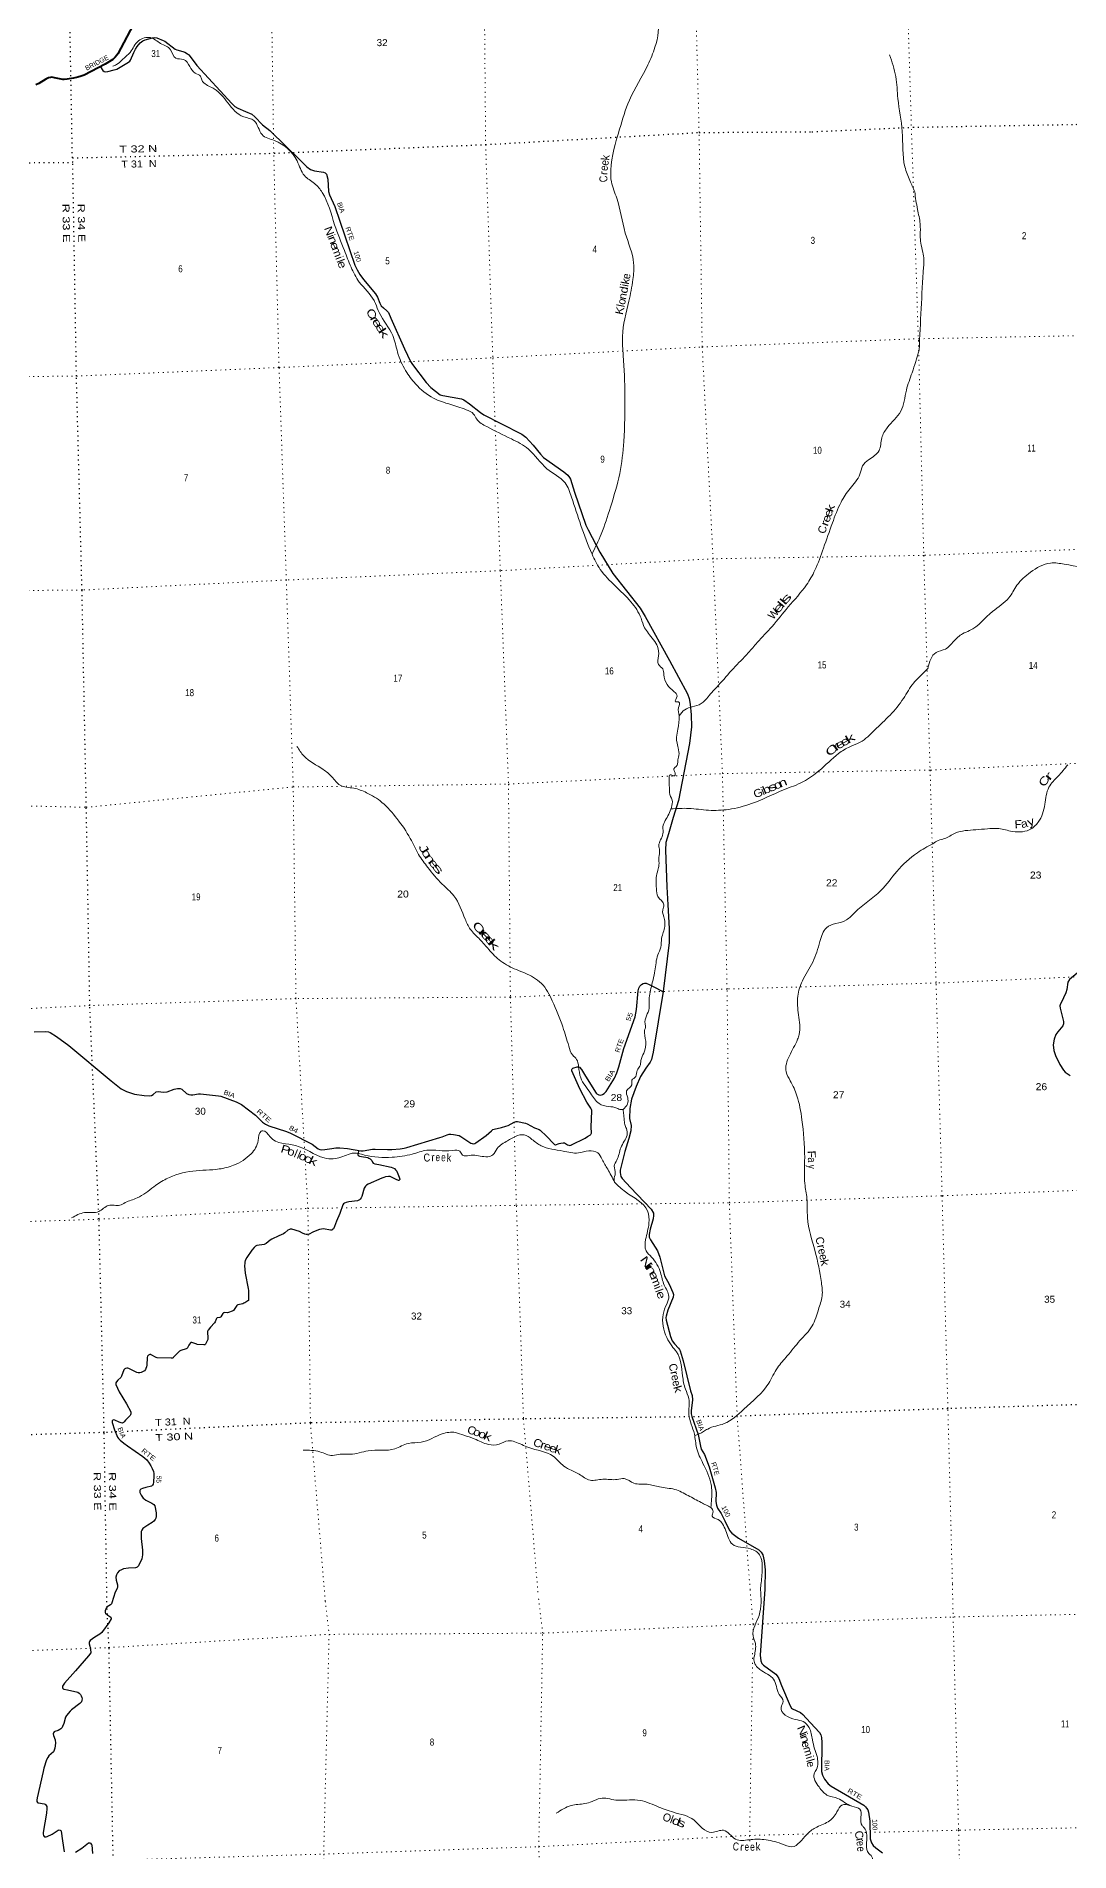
# Model space of a CAD drawing. Header units: feet. Extents: x 489137 to 739700, y 189004 to 379547.
# Drawn here: x 592272 to 618100, y 231291 to 276660 of the extents above; entities that cross this region are included whole.
import ezdxf
from ezdxf.enums import TextEntityAlignment as Align

# ---------------------------------------------------------------- set-up
doc = ezdxf.new("R2010")
doc.units = ezdxf.units.FT
doc.header["$LTSCALE"] = 80
doc.linetypes.add('DOTTED', pattern=[1.5, 0.3, -1.2])
for name, color, linetype, lineweight in [('26', 7, 'Continuous', 40), ('29', 7, 'Continuous', 25), ('39', 7, 'Continuous', 13), ('6', 7, 'DOTTED', 25), ('7', 7, 'DOTTED', 13)]:
    doc.layers.add(name, color=color, linetype=linetype, lineweight=lineweight)
for name, color, linetype in [('27', 7, 'Continuous'), ('30', 7, 'Continuous'), ('41', 7, 'Continuous')]:
    doc.layers.add(name, color=color, linetype=linetype)

msp = doc.modelspace()

# ---------------------------------------------------------------- linework, layer by layer
at = {"layer": '26'}
msp.add_lwpolyline([(594764.54, 277086.18), (594310.86, 276224.6), (594287.68, 276186.93), (594244.97, 276135.12), (594183.78, 276083.14), (593989.74, 275960.69), (593471.39, 275691.99), (593390.71, 275661.81), (593310.7, 275638.26), (593201.55, 275615.88), (593045.94, 275588.82), (592969.47, 275581.75), (592932.56, 275582.17), (592730.6, 275626.5), (592662.36, 275635.91), (592624.71, 275633.56), (592579.99, 275621.79), (592513.46, 275586.67), (592333.01, 275482.76), (592262.3, 275449.89)], dxfattribs=at)
at = {"layer": '29'}
for points in [[(593874.81, 275901.11), (593937.37, 275806.69), (593966.9, 275781.35), (594008.05, 275773.96), (594059.73, 275781.35), (594215.85, 275819.35), (594280.82, 275843.19), (594578.73, 276013.58), (594608.26, 276038.91), (594629.06, 276065.8), (594705.61, 276253), (594747.51, 276342.91), (594790.76, 276409.41), (594868.82, 276495.97), (594898.36, 276523.42), (594934.2, 276544.03), (594991.19, 276569.86), (595174.74, 276624.75), (595233.56, 276628.42), (595282.33, 276618.42), (595440.56, 276559.3), (595480.42, 276538.17), (595741.21, 276342.91), (595787.11, 276319.83), (595932.62, 276282.19), (595981.72, 276264.8), (596053.45, 276224.69), (596074.55, 276207.8), (596084.73, 276194.19), (596193.02, 276058.93), (596285.14, 275927.4), (597158.96, 274981.23), (597237.42, 274907.51), (597310.87, 274863.01), (597504.77, 274785.34), (597656.86, 274715.23), (597733.97, 274650.34), (597923.61, 274447.96), (598108.5, 274310.1), (598510.15, 273913.92)], [(598510.15, 273913.92), (598823.57, 273604.76), (599029.39, 273396.63), (599121.02, 273330.33), (599223.96, 273295.3), (599452, 273267.29), (599488.12, 273250.11), (599521.88, 273212.11), (599558.69, 273093.64), (599576.73, 272785.66), (599601.33, 272694.65), (599735.45, 272408.44), (600237.08, 270942.64), (600288.78, 270825.76), (600359.44, 270710.42), (600446.57, 270586.43), (600747.63, 270224.86), (600798.04, 270142.79), (600857.34, 269992.63), (600895.1, 269928.57), (600950.17, 269874.41), (601036.67, 269800.52), (601076.75, 269756.19), (601132.29, 269616.03), (601471.14, 268851.1), (601625.29, 268531.73), (601670.92, 268457.1), (602013.48, 268008.17), (602132.65, 267882.26), (602249.77, 267788.61), (602367.92, 267704.17), (602429.07, 267681.9), (602895.49, 267601.84), (602960.76, 267575.39), (603102.44, 267474.5), (603376.87, 267257.56), (603454.44, 267203.83), (603885.13, 266982.62)], [(603885.13, 266982.62), (604408.04, 266714.05), (604508.16, 266638.81), (604689.65, 266444.36), (604871.53, 266213.56), (604952.36, 266135.6), (605456.69, 265778.36), (605559.96, 265692.26), (605602.16, 265637.37), (605621.94, 265593.69), (605726.25, 265268.56), (606009.34, 264440.36), (606061.02, 264323.85), (606353.26, 263768.03), (606685.53, 263237.2), (607363.8, 262371.46), (607487.28, 262159.95), (608095.8, 261060.89), (608548.28, 260225.41), (608591.67, 260112.54), (608611.5, 259972.19), (608638.63, 259702.14), (608650.74, 259403.2), (608596.05, 258986.55), (608321.38, 257561.92), (608191, 257135.44), (608070.5, 256727.32), (608005.17, 256510.95), (607996.3, 256324.11), (608028.51, 255403.99), (608057.62, 254952.25), (608090.26, 254361.25), (608086.01, 254011.86), (607938.09, 252791.52), (607688.71, 251271.12), (607663.39, 251161.34), (607650.73, 251089.57), (607616.97, 251022.01), (607503.57, 250871.2), (607372.24, 250667.34), (607266.71, 250414.45), (607144.39, 250101.56), (607105.44, 249864.22), (607100.07, 249617.78), (607135.95, 249442.88), (607129.7, 249303.35), (607081.39, 249112.64), (606982.18, 248785.69), (606868.32, 248323.18), (606863.8, 248262.76), (606870.13, 248214.21), (606884.9, 248165.65), (606910.9, 248113.99), (607120.93, 247889.79), (607638.74, 247346.3), (607695.04, 247245.2), (607699.26, 247186.09), (607691.74, 247107.02), (607613.98, 246845.08), (607589.55, 246713.19), (607591.66, 246647.75), (607618.86, 246582.69), (607794.2, 246305.75), (607855.33, 246151.01), (607973.29, 245682.77), (608086.42, 245472.89), (608184.5, 245264.96), (608197.16, 245218.52), (608188.67, 245151.75), (608060.03, 244823.73), (608011.51, 244678.07), (608009.4, 244642.17), (608011.59, 244572.96), (608118.78, 244169.13), (608165.52, 244059.5), (608219.55, 243983.25), (608325.52, 243876.21), (608349.06, 243842.06), (608368.06, 243806.17), (608435.81, 243557.24), (608619.31, 242807.56), (608661.31, 242689.38), (608674.12, 242586.49), (608638.1, 242307.27), (608638.1, 242235.49), (608652.49, 242168.12), (608816.66, 241712.86), (608870.16, 241427.15), (608891.27, 241353.03), (608975.28, 241213.08), (609089.46, 240906.31), (609241.49, 240381.91), (609263.75, 240263.46), (609254.15, 240039.91), (609271.14, 239954.67), (609300.56, 239875.24), (609386.33, 239740.8), (609479.25, 239556.11)], [(618282.44, 253243.38), (618095.5, 253087.39), (618056.95, 253025.01), (618028.87, 252840.82), (618006.65, 252756.01), (617946.61, 252629.33), (617865.29, 252456.95), (617855.2, 252430.68), (617864.9, 252371.43), (617911.68, 252172.59), (617944.05, 252038.67), (617948.09, 251982.09), (617930.69, 251932.83), (617799.25, 251782.92), (617754.23, 251715.36), (617708.66, 251593.45), (617689.61, 251456.72), (617701.91, 251312.83), (617744.14, 251187.97), (617855.44, 250964.76), (617946.07, 250824.25), (617988.95, 250771.68), (618107.62, 250686.85)], [(603128.55, 249001.81), (603163.96, 248987.43), (603193.5, 248985.32), (603231.47, 248991.65), (603259.52, 249004.27), (603517.5, 249186.82), (603646.04, 249309.38), (603685.17, 249335.36), (603717.77, 249347.38), (603902.23, 249389.93), (604011.03, 249419.16), (604068.94, 249441.53), (604211.45, 249522.6), (604263.35, 249540.09), (604302.17, 249539.49), (604497.32, 249500.44), (604540.05, 249484.73), (604720.96, 249382.21), (604748.88, 249369.54), (604836.99, 249339.99), (604868.29, 249323.33), (605021.08, 249172.75), (605205.14, 248977.93), (605224.13, 248963.15), (605238.37, 248958.4), (605249.13, 248958.98), (605337.5, 248986.9), (605377.62, 248995.34), (605438.8, 249006.96), (605463.06, 249009.07), (605476.35, 249005.67), (605551.45, 248956.61), (605579.1, 248944.68), (605605.47, 248943.62), (605627.62, 248946.79), (605640.28, 248952.07), (605652.2, 248958.5), (605988.98, 249122.34), (606048, 249161.6), (606119.73, 249209.1), (606133.44, 249220.71), (606140.82, 249230.21), (606146.82, 249248.49), (606139.01, 249409.87), (606160.35, 249796.53), (606156.13, 249815.53), (606150.46, 249838.15), (606132.92, 249876.75), (606027.5, 250025.63), (605852.62, 250353.47), (605656.25, 250804.08), (605652.95, 250838.37), (605665.61, 250855.26), (605683.76, 250869.21), (605786.17, 250903.45), (605821.73, 250908.04), (605849.16, 250895.37), (605895.7, 250838.88), (605996.23, 250675.21), (606262.67, 250247.25), (606283.25, 250228.33), (606334.4, 250202.92), (606380.81, 250198.7), (606427.23, 250211.36), (606465.2, 250238.81), (606514.3, 250293.25), (606720.33, 250620.2), (606783.77, 250756.04), (606832.06, 250909.03), (606956.03, 251367.69), (607235.62, 252156.39), (607275.35, 252337.29), (607315.18, 252808.05), (607331.26, 252868.25), (607359.74, 252924.19), (607394.55, 252961.14), (607442.15, 252992.17), (607476.83, 252999.14), (607515.86, 252995.97), (607589.55, 252966.68), (607775.95, 252875.29), (607936.3, 252776.77)], [(592222.78, 251782.69), (592512.9, 251789.99), (592576.26, 251781.19), (592618.38, 251764.66), (592773.07, 251659.71), (593081.81, 251439.38), (594141.43, 250554.77), (594391.49, 250355.55), (594524.53, 250292.14), (594727.07, 250224.58), (594969.71, 250186.74), (595102.61, 250182.36), (595139.52, 250185.52), (595153.24, 250190.8), (595191.06, 250217.16), (595271.39, 250283.69), (595315.22, 250290.17), (595452.41, 250276.61), (595541.43, 250283.69), (595713.64, 250346.14), (595798.82, 250363.92), (595866.34, 250363.92), (595911.1, 250349.86), (596026.68, 250241.47), (596087.92, 250213.87), (596135.33, 250204.52), (596182.8, 250203.47), (596325.52, 250232.49), (596375.84, 250231.97), (596825.21, 250181.3), (596880.41, 250170.25), (597267.2, 250030.35), (597333.71, 249999.09), (597400.12, 249960.68), (597750.18, 249693.97), (597926.5, 249524.73), (598002.51, 249470.56), (598080.52, 249431.84), (598527.78, 249286.17), (598625.68, 249246.07), (599162.75, 248969.47), (599318.94, 248853.38), (599357.97, 248837.54), (599391.98, 248832.45), (599483.5, 248836.49), (599655.6, 248867.71), (599757.77, 248878.72), (599855.88, 248883.99), (600052.63, 248867.11), (600381.76, 248808.7), (600412.85, 248805.88), (600440.28, 248807.99), (600673.59, 248844.49), (600737.75, 248848.1), (601048.47, 248841.46), (601156.53, 248842.82), (601363.29, 248857.6), (601467.31, 248873.58), (601536.29, 248893.49), (602360.15, 249137.32), (602415.41, 249159.99), (602541.58, 249209.1), (602590.11, 249219.66), (602632.3, 249221.77), (602696.99, 249211.74), (602839.06, 249185.88), (602884.93, 249164.8), (603128.55, 249001.81)], [(600336.83, 248816.67), (600312.06, 248735.09), (600309.95, 248713.98), (600318.54, 248692.42), (600345.81, 248673.87), (600401.5, 248661.68), (600554.68, 248637.98), (600585.27, 248626.77), (600613.76, 248608.42), (600627.47, 248598.92), (600658.54, 248561.52), (600676, 248520.8), (600695.51, 248497.61), (600730.85, 248480.69), (600830.86, 248467.85), (601140.16, 248398.35), (601182.42, 248385.63), (601223.5, 248362.47), (601253.03, 248333.97), (601281.52, 248297.02), (601294.48, 248274.67), (601342.23, 248146.35), (601353.25, 248119.68), (601355.89, 248102.27), (601354.3, 248085.9), (601341.05, 248069.6), (601332.15, 248066.9), (601322.13, 248066.38), (601305.78, 248070.07), (601282.51, 248078.59), (601112.29, 248164.23), (601094.8, 248168.24), (601075.28, 248167.71), (600999.33, 248152.93), (600960.83, 248143.96), (600907.14, 248126.03), (600564.15, 247976.21), (600528.84, 247948.15), (600503.53, 247922.81), (600484.54, 247901.7), (600468.58, 247869.41), (600410.32, 247668.42), (600390.65, 247628.31), (600369.55, 247600.86), (600346.35, 247577.64), (600334.74, 247570.24), (600302.7, 247557.36), (600079.29, 247530.94), (600013, 247516.41), (599975.02, 247499.52), (599949.7, 247478.41), (599933.01, 247453.47), (599858.74, 247242.08), (599774.14, 247052.71), (599727.31, 246912.5), (599697.58, 246860.89), (599674.37, 246839.77), (599659.72, 246826.42), (599625.84, 246822.88), (599447.81, 246854.74), (599402.2, 246852.44), (599349.46, 246837.66), (599241.86, 246797.55), (599184.89, 246772.22), (599092.06, 246725.77), (599042.25, 246713.83), (599018.22, 246713.1), (598986.57, 246723.66), (598927.5, 246751.1)], [(598927.5, 246751.1), (598851.97, 246791.01), (598662.72, 246845.05), (598620.52, 246847.17), (598599.49, 246842.79), (598561.45, 246823.94), (598485.56, 246755.84), (598451.74, 246733.16), (598335.22, 246682.33), (598160.58, 246600.16), (598118.75, 246573.26), (598019.23, 246488.26), (597970.84, 246461.44), (597783.65, 246439.74), (597749.17, 246420.7), (597719.64, 246393.26), (597660, 246320.3), (597535.02, 246138.24), (597492.83, 246062.86), (597482.28, 246026.97), (597480.12, 245997.88), (597475.95, 245931.96), (597494.96, 245745.77), (597565.64, 245363.46), (597574.06, 245312.33), (597578.82, 245079.01), (597575.11, 245068.49), (597562.45, 245055.82), (597485.44, 245007.27), (597462.83, 244996.06), (597432.7, 244982.99), (597312.44, 244956.6), (597292.07, 244946.4), (597282.9, 244937.6), (597196.77, 244815.38), (597187.44, 244808.29), (597169.51, 244798.78), (597072.37, 244764.57), (597054.52, 244761.84), (596966.96, 244762.89), (596956.42, 244760.78), (596947.51, 244756.16), (596941.65, 244751.28), (596932.15, 244740.73), (596885.74, 244660.5), (596874.11, 244649.78), (596855.14, 244640.45), (596796.07, 244628.83), (596783.41, 244623.56), (596771.7, 244615.55), (596763.37, 244602.44), (596742.27, 244535.94), (596724.55, 244503.61), (596626.97, 244396.77), (596564.52, 244323.24), (596558.19, 244311.63), (596553.47, 244298.47), (596559.55, 244110.8), (596555.55, 244087.32), (596501.75, 243977.54), (596495.43, 243969.09), (596486.6, 243962.03), (596476.44, 243958.53), (596459.56, 243957.48), (596291.05, 243968.44), (596280.22, 243970.67), (596157.06, 244013.16), (596149.48, 244014.23), (596137.02, 244013.16), (596131.48, 244009.73), (596125.41, 244004.71), (596096.93, 243973.04), (596081.63, 243952.38), (596039.44, 243870.12), (596032.23, 243862.6), (596020.45, 243855.34), (595881.59, 243815.34), (595869.6, 243809.95), (595853.78, 243799.39), (595780.26, 243727.42)], [(595780.26, 243727.42), (595769.79, 243718.34), (595702.93, 243646.33), (595692.38, 243636.83), (595676.06, 243627.73), (595661.78, 243624.17), (595639.09, 243621.53), (595291.06, 243634.61), (595265.66, 243640.53), (595146.46, 243709.14), (595130.64, 243713.36), (595110.83, 243714), (595091.61, 243709.14), (595074.73, 243701.75), (595065.23, 243692.25), (595052.57, 243675.36), (595041.12, 243637.97), (595035.11, 243450.08), (595025.66, 243405.65), (595013, 243368.71), (594997.71, 243340.72), (594978.18, 243311.7), (594962.37, 243299.04), (594944.97, 243287.94), (594889.58, 243266.31), (594855.82, 243259.98), (594817.51, 243260.22), (594780.93, 243269.48), (594687.92, 243316.33), (594586.3, 243363.95), (594558.33, 243372.44), (594533.56, 243374.5), (594501.91, 243370.28), (594480.82, 243359.72), (594459.97, 243336.26), (594405.27, 243177.74), (594381.65, 243140.16), (594313.71, 243073.04), (594274.05, 243032.49), (594262.05, 243005.43), (594257.17, 242988.16), (594261.39, 242967.04), (594345.04, 242786.91), (594529.69, 242487.52), (594631.65, 242286.2), (594635.87, 242256.64), (594633.18, 242237.07), (594627.43, 242210.2), (594615.82, 242190.14), (594503.98, 242073.11), (594470.25, 242031.8), (594454.43, 242013.86), (594438.19, 242007.25), (594427.01, 242003.31), (594395.36, 242005.42), (594342.62, 242022.31), (594235.02, 242075.09), (594205.6, 242083.64), (594185.43, 242078.25), (594168.56, 242057.14), (594164.34, 242044.47), (594170.08, 242014.32), (594230.44, 241837.77), (594302.99, 241653.37), (594328.9, 241618.01), (594368.98, 241575.79), (594459.86, 241498.84), (594550.13, 241434.78)], [(594550.13, 241434.78), (594931.06, 241164.46), (595031.26, 241082.01), (595089.46, 241004.72), (595133.04, 240938.09), (595170.68, 240868.54), (595201.28, 240795.71), (595210.77, 240741.87), (595212.4, 240683.15), (595204.02, 240527.52), (595192.83, 240472.69), (595180.17, 240447.36), (595154.75, 240425.63), (595012, 240394.67), (594924.89, 240369.25), (594884.8, 240350.25), (594867.93, 240335.47), (594855.68, 240315), (594861.6, 240265.8), (594891.16, 240202.6), (594924.89, 240149.69), (594943.88, 240126.46), (594969.19, 240105.35), (595007.38, 240079.6), (595163.38, 240003.79), (595207.6, 239970.24), (595232.64, 239936.45), (595266.79, 239761.42), (595267.72, 239701.06), (595266.66, 239664.11), (595256.11, 239626.11), (595239.23, 239592.33), (595212.62, 239554.45), (595169.61, 239518.44), (595060.57, 239452.65), (594962.86, 239387.55), (594937.54, 239366.44), (594906.78, 239324.56), (594895.34, 239294.66), (594889.01, 239241.88), (594894.95, 239116.37), (594926.3, 238828.22), (594924.88, 238711.98), (594918.55, 238659.2), (594906.49, 238611.8), (594827.81, 238434.65)], [(609479.25, 239556.11), (609598.04, 239320.01), (609653.66, 239251.14), (609824.33, 239125.13), (610327.3, 238833.76)], [(610327.3, 238833.76), (610387.08, 238779.56), (610429.28, 238712.01), (610467.37, 238555.74), (610489.97, 238332.04), (610484.41, 237849)], [(594827.81, 238434.65), (594813.06, 238414.29), (594794.07, 238397.4), (594777.19, 238388.95), (594747.79, 238380.64), (594574.55, 238373.34), (594452.29, 238357.29), (594397.59, 238337.7), (594344.69, 238306.62), (594302.5, 238262.29), (594276.07, 238208.2), (594262.41, 238152.51), (594269.46, 238074.81), (594302.5, 237956.17), (594301.49, 237909.85), (594294.06, 237871.72), (594240.48, 237775.43), (594160.78, 237507.4), (594148.48, 237485.38), (594125.28, 237460.05), (594045.56, 237406.15)], [(610484.41, 237849), (610364.54, 236201.12), (610381.66, 236061.63), (610404.74, 235997.49), (610448.23, 235952.48), (610753.48, 235725.5), (610791.94, 235681.88), (610831.3, 235620.31), (610896.09, 235447.55), (611109.91, 234932.63), (611145.81, 234881.31), (611171.44, 234864.24), (611370.35, 234772.18), (611433.01, 234717.09), (611510.8, 234625.01), (611843.28, 234268.05), (611876.7, 234211.32), (611899.69, 234144.88), (611906, 234016.78), (611897.13, 233298.13), (611919.79, 233199.66), (611967.69, 233102.87), (612064.55, 232990.09), (612136.88, 232929.92), (612951.02, 232456.51), (612997.18, 232415.45), (613024.22, 232380.86), (613056.16, 232335.91), (613074.11, 232274.33), (613102.59, 232057.27), (613110.85, 231611.42), (613143.34, 231514.81), (613187.49, 231445.25), (613251.04, 231386.51), (613423.93, 231264.01)], [(594045.56, 237406.15), (594019.25, 237375.39), (593993.6, 237308.68), (593991.04, 237270.19), (593999.47, 237254.73), (594057.74, 237204.84), (594137.2, 237149.59), (594144.89, 237136.76), (594141.86, 237109.67), (594083.09, 237008.1), (593930.78, 236791.64), (593906.5, 236765.99), (593861.55, 236727.5), (593731.3, 236651.14), (593617.95, 236565.84), (593602.56, 236545.32), (593594.85, 236523.89), (593589.74, 236486.3), (593608.53, 236425.57), (593633.67, 236289.39), (593632.06, 236261.78), (593578.93, 236188.01), (593252.17, 235807.93), (592979.11, 235502.95), (592928.17, 235427.85), (592923.04, 235413.74), (592924.32, 235391.93), (592933.59, 235369.67), (592943.55, 235361.14), (592964.07, 235354.72), (593053.73, 235336.68), (593308.03, 235273.35), (593346.14, 235253.37), (593364.09, 235237.97), (593377.55, 235219.37), (593397.42, 235187.94), (593413.68, 235140.78), (593418.57, 235112.88), (593413.45, 235078.24), (593398.06, 235037.19), (593383.96, 235016.66), (593362.57, 234995.14), (593150.61, 234833.2), (593119.58, 234804.57), (593023.03, 234697.84), (592998.03, 234655.78), (592957.72, 234490.43), (592929.44, 234420.71), (592914.69, 234395.69), (592881.35, 234359.77), (592861.49, 234343.74), (592818.73, 234322.68), (592737.75, 234295.62), (592719.17, 234282.15), (592704.07, 234261.02), (592697.37, 234233.4), (592704.42, 234198.12), (592746.86, 234083.23), (592755.7, 234005.67), (592737.75, 233874.81), (592722.02, 233825.7), (592714.04, 233803.61), (592701.86, 233787.57), (592586.16, 233682.32), (592558.26, 233641.31), (592527.49, 233582.29), (592460.24, 233377.86), (592440.96, 233293.36)], [(592440.96, 233293.36), (592291.74, 232639.41), (592283.89, 232577.73), (592289.02, 232541.81), (592303.12, 232520), (592310.82, 232514.87), (592330.83, 232507.9), (592466.55, 232489.74), (592494.79, 232474.44), (592505.05, 232466.75), (592522.37, 232444.3), (592533.61, 232420.06), (592538.39, 232371.81), (592525.5, 232256.15), (592442.52, 231769.87), (592442.22, 231730.32), (592454.4, 231695.03), (592466.59, 231673.87), (592480.04, 231664.24), (592494.79, 231659.76), (592517.09, 231660.14), (592543.51, 231666.17), (592665.89, 231725.35), (592821.41, 231827.2), (592846.09, 231832.96), (592864.68, 231828.46), (592883.27, 231816.28), (592890.79, 231804.06), (592923.8, 231563.25), (592966.19, 231286.51)], [(593254.65, 231281.24), (593412.4, 231377.14), (593576.88, 231509.68), (593589.08, 231515.42), (593606.38, 231513.49), (593629.46, 231500.66), (593647.41, 231482.7), (593659.22, 231462.89), (593673.16, 231247.47)]]:
    msp.add_lwpolyline(points, dxfattribs=at)
at = {"layer": '39'}
for points in [[(607416.49, 278171.46), (607633.79, 277452.6), (607787.11, 277130.4), (607734.58, 276388.11), (607559.36, 275948.41), (607096.05, 275064.8), (606851.61, 274338.96), (606628.92, 273316.64), (606646.55, 273024.11), (606779.29, 272616.67), (606993.44, 271744.25), (607201.3, 270990.88), (607182.84, 270580.5), (607084.12, 270041.3), (606921.29, 269159.51), (606942.47, 268679.21), (606983.32, 267692.32), (606954.86, 266530.37), (606854.94, 265734.64), (606620.78, 264891.85), (606391.48, 264218.82), (606160.86, 263721.53)], [(608341.14, 259681.31), (608324.93, 259883.64), (608326.29, 260025.05), (608249.52, 260031.63), (608287.25, 260169.71), (608212.53, 260281.37), (608039.7, 260461.8), (607956.42, 260706.59), (607927.46, 260851.45), (607820.52, 260960.46), (607824.5, 261176.66), (607797.93, 261408.42), (607569.82, 261739.26), (607476.42, 261878.82), (607387.24, 262115.42), (607133.41, 262526.55), (606367.8, 263337.73), (606160.88, 263721.49), (605885.19, 264435.17), (605651.16, 265142.45), (605487.94, 265497.92), (605033.45, 265854.65), (604570.44, 266342.49), (604146.08, 266598.81), (603529.16, 266905.91), (603279.53, 267094.95), (603202.57, 267218.68), (603014.95, 267328.13), (602606.99, 267463.58), (602202.77, 267615.26), (601750.26, 267974.04), (601501.99, 268304.49), (601301.67, 268765.14), (601182.92, 269178.91), (600841.48, 269754.48), (600749.87, 269981.22), (600716.11, 270053.59), (600342.76, 270519.84), (600138.04, 270893.55), (599972.92, 271306.41), (599728.81, 271950.01), (599419.11, 272755.94), (599225.25, 272982.41), (598975.46, 273179.52), (598789.04, 273545.51), (598226.81, 274053.64), (597915.4, 274203.1), (597711.11, 274554.6), (597457.22, 274648.62), (597058.82, 274998.52), (596721.3, 275345.87), (596460.93, 275499.73), (596407.14, 275571.4), (596375.14, 275663.68), (596240.55, 275741.85), (596110.44, 275902.92), (595951.72, 276083.63), (595759.58, 276112.2), (595628.52, 276323.74), (595379.42, 276484.51), (595122.6, 276626.95), (594823.95, 276544.71), (594615.25, 276259.55), (594417.11, 276071.88), (594276.14, 275954), (594186.1, 275915.89)], [(613597.17, 276199.45), (613752.71, 275653.09), (613805.47, 275102.71), (613915.84, 274278.76), (613980.9, 273397.37), (614106.11, 273054.38), (614226.65, 272774.56)], [(614226.65, 272774.56), (614295.78, 272336.14), (614362.45, 271974.99), (614365.88, 271682.06), (614377.27, 271494.55), (614428.71, 271264.16), (614454.14, 271079.23), (614453.74, 270970.35), (614448.91, 270893.09), (614337.57, 268813.77)], [(614337.57, 268813.77), (614160.86, 268252.39), (614017.82, 267817.36), (613878.55, 267289.49), (613539.41, 266878.92), (613403.05, 266623.78), (613334.45, 266305.34), (613072.56, 266076.03), (612922.15, 265923.63), (612855.52, 265714.29), (612610.07, 265362.1), (612384.67, 265016.36), (612168.59, 264497.09), (611946.52, 263868.64), (611731.09, 263315.05), (611522.12, 262953.47), (611066.7, 262399.24), (610662.44, 261912.67), (610288.88, 261509.5), (610065.86, 261250.66), (609694.04, 260861.66), (609320.82, 260440.32), (609060.04, 260152.47), (608891.79, 259983.56), (608667.4, 259904.45), (608479.22, 259830.09), (608341.14, 259681.31)], [(614553.87, 260861.95), (614758.85, 261260.62), (614991.67, 261346.67), (615206.03, 261543.14), (615422.87, 261727.58), (615597.4, 261807.27), (616174.12, 262286.93), (616578.68, 262626.36), (616782.4, 262939.63), (617120.84, 263266.34), (617622.56, 263496.45), (617964.87, 263467.59), (618863.67, 263353.7), (619340.09, 263251.34), (619563.81, 263003.54), (619753.26, 262857.45), (619961.06, 262552.42), (620330.2, 262045.63), (620493.5, 261742.88)], [(608137.38, 257352.27), (608578.28, 257363.81), (609073.27, 257318.93), (609577.07, 257340.87), (610149.15, 257485.34), (610949.45, 257826.13), (611443.7, 258033.71), (611833.9, 258303.89), (612323.94, 258733.57), (612605.05, 258906.69), (612863.1, 259018.77), (613222.45, 259320.67), (613610.63, 259697.87), (613943.64, 260112.36), (614202.52, 260501.17), (614394.34, 260702.85), (614561.2, 260869.26)], [(608341.14, 259681.31), (608308.91, 259344.03), (608272.36, 259143.36), (608278.5, 259032.39), (608313.73, 258875.53), (608333.45, 258686.06), (608304.01, 258536.02), (608289.56, 258446.86), (608203.07, 258328.03), (608223.96, 258290.06), (608224.11, 258174.93), (608116.61, 258207.17), (608086.49, 258093.48), (608088.93, 257964.26), (608099.82, 257815), (608096.82, 257760.41), (608164.93, 257571.87), (608146.22, 257387.71), (608080.88, 257216.77), (607933.57, 256900.83), (607934.76, 256731.19), (607831.5, 256432.26), (607849.8, 256317.49), (607830.99, 256139.38), (607834.65, 255945.55), (607806.74, 255821.79), (607765.89, 255635.18), (607771.28, 255350.49), (607809.14, 255161.36), (607956.25, 254954.17), (607928.3, 254832.44), (607969.17, 254590.86), (607980.56, 254415.36), (607901.49, 254116.9), (607877.46, 253894.26), (607804.48, 253700.95), (607735.27, 253307.76), (607632.78, 252861.4), (607587.34, 252490.89), (607587.54, 252373.75), (607486, 251983.96), (607499.66, 251901.42), (607476.99, 251820.18), (607504.36, 251546.02), (607455.5, 251250.18), (607382.32, 251066.97), (607356.88, 250919.02), (607288.23, 250816.7), (607252.82, 250662.5), (607159.78, 250569.79), (607155.83, 250458.63), (607025.55, 250308.64), (607053.07, 250133.45), (607047.87, 249981.87), (606937.67, 249836.31)], [(598787.32, 258913.98), (598957.22, 258674.92), (599441.57, 258338.97), (599656.81, 258155.33), (599864.49, 257945.28), (600206.78, 257869.14), (600525.56, 257756.19), (600911.31, 257515.27), (601286.07, 257108.52), (601620.17, 256612.1), (601827.36, 256214.2), (602057.41, 255887.43), (602416.16, 255474.31), (602710.19, 255177.07), (602991.42, 254596.81), (603119.21, 254344.81), (603360.06, 254086.93), (603580.56, 253838.75), (603884.59, 253545.75), (604269.76, 253335.12), (604698.99, 253141.51), (604895.43, 252991.83), (605167.91, 252554.8), (605432.37, 251901.5), (605578.55, 251423.64), (605677.62, 251197.33), (605774.4, 251092.17), (605826.22, 250911.4), (605877.86, 250633.67), (606127.24, 250244.67), (606335.79, 249988.18), (606581.23, 249914.19), (606777.6, 249875.61), (606834.58, 249848.44), (606937.67, 249836.31)], [(618052.74, 258452.65), (617809.54, 258168.13), (617580.05, 257894.25), (617479.7, 257467.86), (617313.63, 257018.64), (617088.95, 256827.82), (616619.7, 256799.1), (616290.15, 256862.82), (616044.16, 256855.08), (615754.46, 256829.43), (615236.96, 256744.22), (614965.73, 256608.15), (614816.06, 256563.8), (614676.94, 256479.06)], [(614676.94, 256479.06), (614294.85, 256257.33), (613779.32, 255788.78), (613382.89, 255314.48), (612725.79, 254760.36), (612521.48, 254578.63), (612018.98, 254380.99), (611858.02, 254040.54), (611678.2, 253524.01), (611420.85, 253054.43), (611305, 252674.47), (611323.98, 252204.22), (611337.32, 251711.65), (611299.21, 251593.76), (611093.25, 251179.72), (611010.01, 250782.21), (611117.14, 250556.07), (611283.56, 250181.61), (611407.8, 249584.14), (611476.06, 248640.21), (611480.37, 247985.87), (611531.71, 247617.25), (611546.72, 247142.88), (611738.39, 246286.18), (611894.06, 245519.67), (611912.61, 245178.68), (611818.17, 244839.53), (611664.56, 244430.56), (611358.85, 244065.07), (611039.41, 243679.12), (610794.91, 243383.5), (610576.32, 242997.49), (609953.3, 242347.08), (609463.93, 241988.12), (609052.34, 241853.93), (608948.67, 241788.8), (608726.87, 241689.9)], [(606937.67, 249836.31), (606954.19, 249709.39), (606964.39, 249596.48), (606982.97, 249467.57), (607019.26, 249361.23), (607036.51, 249195.94), (606964.73, 249045.07), (606881.06, 248883.88), (606782.02, 248574.94), (606718.27, 248426.25), (606741.98, 248238.87), (606712.4, 248096.9), (606721.68, 248024.7)], [(606723.93, 248020.38), (606552.31, 248350.3), (606414.66, 248589.99), (606304.64, 248755.49), (606079.78, 248807.66), (605820.62, 248754.13), (605436.52, 248801.18), (604891.55, 248929.92), (604660.56, 249093.06), (604462.78, 249206.35), (604247.7, 249167.82), (604048.11, 249056.88), (603793.56, 248866.09), (603681.66, 248704.35), (603553.43, 248659.43), (603189.64, 248698.79), (603004.47, 248679.02), (602925.46, 248697.68), (602861.05, 248797.41), (602677.2, 248814.03), (602029.68, 248819.58), (601668.41, 248725.69), (601163.66, 248647.17), (600476.19, 248702.18), (600162.77, 248745.6), (600069.2, 248716.72), (599694.13, 248606.4), (599465.78, 248630.22), (598749.99, 248939.43), (598114.63, 249155.28), (597930.29, 249307.64), (597896.16, 249296.45), (597817.81, 249066.68), (597642.58, 248734.04), (597202.32, 248444.7), (596845.05, 248352.9), (596184.53, 248299.63), (595520.62, 248104.9), (595213.73, 247909.05), (594791.46, 247628.15), (594495.17, 247511.28), (594363.25, 247448.11), (594079.02, 247440.55), (593831.8, 247288.28), (593479.36, 247261.21), (593153.47, 247128.42)], [(606723.93, 248020.38), (606998.75, 247779.32), (607550.28, 247303.3), (607584.24, 247000.99), (607501.3, 246587.33), (607512.61, 246308.82), (607648.77, 246147.87), (607873.88, 245762.43), (607964.43, 245453.15), (608080.74, 245168.6), (608028.91, 244977.74), (607937.3, 244717.22), (608029.6, 244139.52), (608154.54, 243931.9), (608274.82, 243781.29), (608424.87, 243181.76), (608495.68, 242849.87), (608580.83, 242613.2), (608581, 242218.18), (608718.59, 241727.17), (608775.48, 241384.91), (608934.1, 240996.16), (609140.33, 240466.91), (609154.79, 240288.4), (609150.57, 240107.62), (609128.71, 239892.04)], [(598940.34, 241324.43), (599360.61, 241284.14), (599676.96, 241193.36), (599870.01, 241223.38), (600116.09, 241222.12), (600568.23, 241309.71), (601234.85, 241361.09), (601571.15, 241494.89), (601887.27, 241523.27), (602419.78, 241733.62), (602745.89, 241766.23), (602958.92, 241699.69), (603218.82, 241607.81), (603574.43, 241467.3), (603840.56, 241472.49), (604068.79, 241561.77), (604228.6, 241536.61), (604578.28, 241389.92), (605189.41, 241175.62), (605458.33, 240926.37), (605837.26, 240725.71), (606112.38, 240575.55), (606428.6, 240597.88), (606789.72, 240592.8), (606966.8, 240614.43), (607204.94, 240499.91), (607540.22, 240474.13), (607850.1, 240405.43), (608230.43, 240344.18), (608564.09, 240191.12), (608888.02, 240019.69), (609130.46, 239891.11)], [(609130.46, 239891.11), (609188.93, 239785.2), (609162.73, 239677.64), (609315.62, 239591.75), (609419.99, 239487.55), (609508.46, 239312.74), (609670.19, 238972.52), (610124.13, 238858.17), (610349.39, 238708.41), (610416.9, 238418.94), (610387.97, 238008.87), (610371.09, 237844.84)], [(610371.09, 237844.84), (610336.4, 237195.46), (610186.73, 236683.55), (610245.12, 236491.44), (610218.18, 236187.51), (610205.29, 236082.04), (610355.89, 235844.37), (610700.38, 235600.77), (610841.22, 235221.36), (610935.4, 235046.56), (610887.6, 234895.52), (611241.96, 234593.63), (611439.24, 234543.34), (611587.22, 234390.46), (611671.27, 234086.02), (611722.47, 233865.4), (611784.89, 233673.42), (611768.78, 233345.59), (611713.62, 233236.75), (611834.7, 232909.24), (612032.62, 232707.44), (612301.58, 232623.06), (612658.75, 232426.33), (612856.84, 232349.8), (612911.69, 231945.43), (612961.81, 231890.45), (613030.16, 231702.7), (613080.51, 231247.68), (613168.85, 231131.28), (613155.4, 231043.98), (613424.81, 230814.14), (613695.6, 230735.88), (613883.71, 230590.34), (614017.64, 230434.99), (614227.36, 230112.33), (614462.03, 229962.2), (614836.28, 229800.36), (615079.09, 229713.13), (615212.51, 229705.26), (615333.28, 229715.17), (615414.3, 229630.09)], [(612636.49, 232439.32), (612403.57, 232456.59), (612283.75, 232285.08), (612063.31, 232039.64), (611743.18, 231885.99), (611526.36, 231719.46), (611158.48, 231412.76), (610893.87, 231487.17), (610456.73, 231594.47), (610087.64, 231588.78), (609748.23, 231602.21), (609450.79, 231825.1), (609157.78, 231773.33), (608916.42, 231878.79), (608712.52, 232078.39), (608197.93, 232276.17), (607781.65, 232426.57), (607300.68, 232580.97), (606759.87, 232581.93), (606363.15, 232621.83), (606161.72, 232544.7), (605981.73, 232492.49), (605640.16, 232445.24), (605266.84, 232249.49)]]:
    msp.add_spline(points, degree=3, dxfattribs=at)
at = {"layer": '6'}
for points in [[(594040.81, 237406.02), (593968.46, 241766.77), (593839.46, 247096.55), (593609.43, 252436.48), (593521.81, 257391.39), (593415.14, 262820.57), (593275.72, 268168.33), (593182.79, 273510.93), (593174.64, 273621.86), (593078.75, 278800.81), (593080, 278948.28), (592869.46, 283347.41)], [(614185.3, 274387.22), (619466.49, 274481.62), (624756.81, 274608.71), (629894.85, 274758.06), (635264.3, 274926.69), (640579.87, 275079.04), (644887.34, 275214.4)], [(593174.64, 273621.86), (598216.64, 273738.35), (603502.81, 273954.54), (608837.77, 274256.5), (611659.03, 274275.15), (614185.3, 274387.22)], [(583486.85, 273423.89), (587895.39, 273466.41), (593182.79, 273510.93)], [(645810.94, 243249.3), (641553.18, 243190.12), (636223.97, 243025.11), (630848.32, 242860.27), (625588.63, 242724.29), (620309.22, 242524.87), (615066.54, 242361.95)], [(615066.54, 242361.95), (615054.56, 242362.11), (609799.28, 242172.4), (604447.75, 242106.43), (599123.08, 242006.64), (594506.57, 241792.73)], [(594287.22, 241782.15), (593968.46, 241766.77), (588808.75, 241606.82), (588689.21, 241611.32), (584321.3, 241503.19)], [(595221.41, 191457.28), (595232.31, 193916.55), (595118.18, 199251.03), (594982.1, 204643.4), (594842.88, 209744.72), (594684.41, 215077.78), (594555.06, 220448.14), (594425.12, 225772.02), (594194.88, 231076.53), (594089.76, 236380.98), (594040.81, 237406.02)]]:
    msp.add_lwpolyline(points, dxfattribs=at)
at = {"layer": '7'}
for points in [[(603228.3, 283625.09), (603455.21, 279352.56), (603502.81, 273954.54), (603680.45, 268611.56), (603869.51, 263305.17), (604073.18, 257972.81), (604121.49, 252643.47), (604270.52, 247427.19), (604447.75, 242106.43), (604816.22, 237694.93)], [(610112.27, 237838.84), (609789.17, 242174.22), (609593.56, 247506.74), (609536.92, 252850.05), (609421.01, 258234.63), (609186.41, 263602.74), (608914.88, 268897.43), (608837.77, 274256.5), (608698.58, 279592.14), (608556.13, 283769.78)], [(613840.04, 283917.37), (613980.08, 279735.52), (614144.53, 274343.82), (614319.17, 269053.3), (614452.41, 263687.75), (614610.83, 258319.66), (614760.33, 252972.1), (614910.8, 247682.23), (615056.2, 242335.49), (615168.84, 237977.4)], [(598980.51, 248763.89), (598761.25, 252611.67), (598693.54, 257900.23), (598521.15, 263071.62), (598338.06, 268382.17), (598206.56, 273738.16), (598128.27, 279052.77), (597897.37, 283481.59)], [(614330.74, 269101.29), (619594.97, 269203.53), (624927.06, 269346.43), (630102.65, 269464.92), (635479.33, 269603.53), (640831.27, 269755.29), (645041.7, 269871.78)], [(583626.71, 268073.67), (587994.37, 268123.93), (593275.72, 268168.33), (598342.09, 268382.25), (603678.21, 268623.64), (608914.88, 268897.43), (614310.47, 269101.93), (614330.74, 269101.29)], [(614479.68, 263689.1), (619756.96, 263894.43), (625090.2, 264059.6), (630235.76, 264120.32), (635604.5, 264204.03), (640913.51, 264420.8), (645194.95, 264568.22)], [(614479.68, 263689.1), (614454.22, 263687.75), (609186.41, 263602.74), (603869.51, 263305.17), (598521.15, 263071.62), (593415.14, 262820.57), (588079.17, 262785.2), (583765.68, 262757.75)], [(614627.36, 258322.02), (619873.39, 258563.31), (625233.86, 258703.29), (630429.76, 258818.55), (635758.42, 258997.69), (641088.34, 259144.54), (645348.99, 259236.93)], [(583906.53, 257369.59), (588188.87, 257515.64), (593521.81, 257391.39), (598693.54, 257900.23), (604073.18, 257972.81), (609421.01, 258234.63), (614610.62, 258322.44), (614627.36, 258322.02)], [(645503.95, 253873.8), (641205.88, 253785.17), (635911.4, 253712.48), (630613.1, 253479.98), (625344.67, 253412.37), (620006.02, 253230.81), (614773.84, 252999.1)], [(614773.84, 252999.1), (614758.01, 253001.12), (609536.92, 252850.05), (604117.34, 252649.45), (598761.25, 252611.67), (593609.43, 252436.48), (588271.68, 252174.86), (584045.33, 252059.81)], [(599494.23, 237551.59), (599123.08, 242006.64), (599060.05, 247368.01), (598997.56, 248464.66)], [(614920.12, 247683.12), (620161.06, 247893.13), (625466.08, 248057.19), (630762.13, 248192.59), (636060.31, 248376.59), (641392.89, 248507.38), (645657, 248577.13)], [(584183.59, 246771.07), (588528.22, 246926.34), (593839.46, 247096.55), (599058.03, 247367.97), (604270.22, 247443.34), (609593.56, 247506.74), (614920.12, 247683.12)], [(610112.27, 237838.84), (610187.91, 236972.51), (610100.47, 231696.27), (610105.11, 231517.18)], [(615168.84, 237977.4), (615186.24, 237156.41), (615322.57, 231828.25), (615478.94, 226432.48), (615598.05, 223010.44)], [(615209.73, 237158.7), (620501.48, 237267.6), (625784.94, 237433.37), (631040.36, 237588.45), (636380.39, 237753.39), (641718.28, 237924.35), (645962.91, 237989.67)], [(599494.23, 237551.59), (599589.93, 236721.85), (599454.67, 231229.91), (599574.15, 225917.83), (599850.87, 220610.76), (599979.48, 215264.62), (600067.86, 209979.83), (600530.68, 204723.14), (600346.9, 199365.03), (600565.41, 194048.02), (600541.8, 191624.97)], [(605801.88, 191766.6), (605818.21, 194231.49), (605710.11, 199501.5), (605585.35, 204853.82), (605447.97, 210157.25), (605329.46, 215568.37), (605103.51, 220864.94), (605010.02, 226119.25), (604830.5, 231415.28), (604928.16, 236752.46), (604816.22, 237694.93)], [(584462.01, 236120.03), (588941.91, 236196.82), (594085.42, 236390.95), (599589.93, 236721.85), (604942.27, 236752.91), (610187.91, 236972.51), (615209.73, 237158.7)], [(615356.37, 231829.29), (620663.69, 231934.62), (625953.25, 232098.5), (631175.78, 232281.16), (636530.28, 232430.25), (641896.98, 232575.55), (646116.53, 232673.22)], [(584599.64, 230855.3), (588973.53, 230920.33), (594194.88, 231076.53), (599454.67, 231229.91), (604830.5, 231415.28), (610100.47, 231696.27), (612661.59, 231761)], [(612981.66, 231769.09), (615322.57, 231828.25), (615356.37, 231829.29)]]:
    msp.add_lwpolyline(points, dxfattribs=at)

# ---------------------------------------------------------------- texts
at = {"layer": '27'}
msp.add_text('BRIDGE', height=120, rotation=27.401, dxfattribs=at).set_placement((593530.37, 275801.41))
at = {"layer": '30'}
for s, rotation, width, p in [('BIA', 288.892, 1.05, (599787.12, 272490.37)), ('RTE', 288.892, 1.1, (599996.53, 271877.59)), ('55', 70.481, 1.2, (607117.43, 252034.05)), ('RTE', 70.481, 1.1, (606841.55, 251251.26)), ('BIA', 57.783, 1.2, (606577.05, 250524.12)), ('BIA', 339.115, 1.1, (596941.21, 250223.21)), ('RTE', 318.696, 1.3, (597767.28, 249777.5)), ('84', 332.751, 1.3, (598575.18, 249343.85)), ('BIA', 291.477, 1.1, (594301.47, 241871.48)), ('BIA', 289.83, 1.1, (608762.62, 242063.14)), ('RTE', 321.639, 1.25, (594885.49, 241290.94)), ('RTE', 286.168, 1.05, (609139.14, 241007.87)), ('100', 296.708, 1.1, (609390.72, 239902.11)), ('BIA', 269.293, 0.9, (611974.61, 233576.71)), ('RTE', 329.823, 1.2, (612531.89, 232781.2)), ('100', 271.061, 0.9, (613168.8, 232101.81))]:
    msp.add_text(s, height=120, rotation=rotation, dxfattribs=dict(at, width=width)).set_placement(p)
for s, rotation, p in [('100', 287.861, (600202.51, 271273.72)), ('55', 266.918, (595280.71, 240691.43))]:
    msp.add_text(s, height=120, rotation=rotation, dxfattribs=at).set_placement(p)
at = {"layer": '41'}
for s, rotation, p in [('k', 84.942, (606593.45, 273620.1)), ('r', 86.964, (606547.52, 273235.64)), ('i', 290.765, (599548.89, 271634.76)), ('i', 291.383, (599755, 271089.08)), ('l', 291.383, (599785.43, 271013.77)), ('i', 79.643, (607072.28, 270420.53)), ('l', 78.39, (606975.32, 269909.27)), ('o', 78.39, (606996.55, 270012.62)), ('C', 75.541, (612014.23, 264309.09)), ('W', 50.158, (610767.83, 262163.87)), ('l', 337.524, (598721.23, 248646.63)), ('l', 337.524, (598798.8, 248614.13)), ('r', 3.549, (602192.33, 248544.33)), ('C', 282.76, (611762.95, 246539.94)), ('e', 281.724, (611822.66, 246271.87)), ('e', 281.724, (611851.95, 246132.69)), ('l', 290.742, (607748.06, 245279.88)), ('C', 283.703, (608096.49, 243371.93)), ('e', 282.214, (608152.96, 243117.78)), ('e', 281.989, (608180.05, 242977.77)), ('i', 291.707, (611360.14, 234169)), ('e', 283.029, (611414.63, 233949.13)), ('i', 288.242, (611508.63, 233619.37)), ('l', 287.142, (611522.82, 233542.49)), ('O', 340.076, (608001.42, 232049.37)), ('l', 340.076, (608123.37, 232005.36)), ('r', 356.661, (609900.44, 231312.71))]:
    msp.add_text(s, height=200, rotation=rotation, dxfattribs=at).set_placement(p, align=Align.CENTER)
for s, rotation, width, p in [('C', 96.597, 0.85, (606544.98, 273107.15)), ('e', 81.942, 0.9, (606554.16, 273352.79)), ('e', 80.942, 0.95, (606574.71, 273484.76)), ('N', 290.765, 1.15, (599501.15, 271760.66)), ('n', 290.765, 1.3, (599593.46, 271535.65)), ('e', 290.777, 1.2, (599640.79, 271392.47)), ('m', 290.777, 1.1, (599699.44, 271237.88)), ('e', 292.214, 1.25, (599824.98, 270919.53)), ('d', 79.607, 1.15, (607052.46, 270306.27)), ('k', 79.643, 1.1, (607090.4, 270520.77)), ('e', 80.342, 0.95, (607115.91, 270649.54)), ('n', 79.607, 1.05, (607022.22, 270147.24)), ('C', 298.927, 1.3, (600563.76, 269682.9)), ('r', 299.073, 1.6, (600637.15, 269556.35)), ('e', 301.595, 1.55, (600710.34, 269443.88)), ('K', 78.39, 1.1, (606949.82, 269785.1)), ('e', 303.01, 1.6, (600792.81, 269317.75)), ('k', 304.01, 1.8, (600873.69, 269192.01)), ('k', 70.641, 1.35, (612208.53, 264838.14)), ('r', 70.541, 1.35, (612069.62, 264457.12)), ('e', 70.017, 1.2, (612112.94, 264575.14)), ('e', 70.017, 1.2, (612160.56, 264709.11)), ('s', 50.445, 2.1, (611082.15, 262544.96)), ('e', 50.399, 1.8, (610893.11, 262316.34)), ('l', 50.399, 1.6, (610964.69, 262401.83)), ('l', 50.399, 1.6, (611019.7, 262469.74)), ('e', 31.671, 1.55, (612409.45, 258887.18)), ('e', 29.229, 1.45, (612527.24, 258953.84)), ('k', 31.322, 1.7, (612662.14, 259032.85)), ('C', 41.658, 1.65, (612214.04, 258750.99)), ('r', 38.82, 2, (612322.64, 258836.21)), ('C', 58.257, 1.35, (617542.8, 257994.63)), ('r', 50.739, 2, (617649.36, 258110.82)), ('G', 23.036, 1.1, (610348.55, 257657.06)), ('i', 23.036, 1.05, (610465.22, 257706.68)), ('b', 23.095, 1.35, (610562.82, 257749.93)), ('s', 23.095, 1.5, (610707.19, 257809.79)), ('o', 23.095, 1.25, (610836.11, 257864.77)), ('n', 22.692, 1.4, (610965.64, 257919.61)), ('F', 4.159, 1.15, (616821.58, 256869.77)), ('a', 15.159, 1.15, (616987.91, 256889.33)), ('y', 20.139, 1.3, (617159.92, 256944.61)), ('J', 302.372, 1.75, (601875.23, 256303.72)), ('o', 303.267, 1.6, (601944.45, 256182.47)), ('n', 305.267, 1.75, (602032.01, 256051.9)), ('e', 307.024, 1.7, (602131.27, 255922.28)), ('s', 310.266, 2.15, (602234.38, 255798.08)), ('C', 309.822, 1.6, (603248.72, 254322.96)), ('r', 314.659, 2.25, (603369.39, 254193.93)), ('e', 314.811, 2.05, (603451.85, 254108.35)), ('e', 311.599, 1.9, (603539.04, 254007.67)), ('k', 311.599, 2.15, (603626.56, 253896.74)), ('P', 342.032, 1.3, (598472.6, 248743.92)), ('o', 340.161, 1.2, (598610.78, 248691.98)), ('o', 335.847, 1.3, (598895.57, 248577.69)), ('c', 335.618, 1.5, (599025.64, 248517.34)), ('k', 335.618, 1.5, (599152.59, 248459.82)), ('C', 5.486, 0.85, (602042.93, 248537.89)), ('e', 359.462, 0.75, (602305.67, 248548.91)), ('e', 357.52, 0.75, (602443.88, 248546.27)), ('k', 357.52, 0.9, (602583.99, 248535.58)), ('F', 273.206, 1.15, (611551.69, 248713.33)), ('a', 270.895, 0.85, (611557.49, 248578.02)), ('y', 269.352, 0.75, (611557.86, 248409.57)), ('r', 282.76, 1.15, (611796.35, 246392.51)), ('N', 305.536, 1.5, (607432.67, 245971.4)), ('i', 303.121, 1.4, (607492.79, 245865.34)), ('n', 303.121, 1.7, (607557.75, 245777.83)), ('k', 281.724, 1.15, (611879.47, 245992.86)), ('e', 299.974, 1.5, (607622.57, 245649.18)), ('m', 292.01, 1.15, (607674.43, 245509.46)), ('i', 292.094, 1.05, (607719.83, 245357.12)), ('e', 293.75, 1.3, (607794.66, 245167.78)), ('r', 282.214, 1.15, (608127.05, 243234.13)), ('k', 286.098, 1.25, (608214.67, 242825.57)), ('C', 340.629, 1.1, (603121.75, 241727.23)), ('o', 340.432, 1.2, (603255.36, 241681.98)), ('o', 338.392, 1.25, (603386.96, 241630.18)), ('k', 338.488, 1.4, (603518.2, 241575.46)), ('C', 340.31, 1.1, (604769.95, 241408.91)), ('r', 342.153, 1.3, (604902.84, 241363.59)), ('e', 341.153, 1.15, (605019.38, 241326.18)), ('e', 340.812, 1.2, (605154.55, 241277.46)), ('k', 343.23, 1.25, (605283.59, 241235.5)), ('N', 293.377, 1.25, (611324.96, 234283.07)), ('n', 290.155, 1.3, (611395.26, 234076.22)), ('m', 287.781, 1.05, (611470.7, 233774.74)), ('e', 279.913, 0.95, (611534.15, 233459.63)), ('d', 339.551, 1.4, (608234.74, 231963.61)), ('s', 339.551, 1.45, (608366.57, 231914.78)), ('C', 356.661, 0.8, (609751.94, 231321.52)), ('e', 358.808, 0.75, (610028.97, 231314.45)), ('e', 2.643, 0.8, (610175.2, 231313.52)), ('k', 2.43, 0.9, (610313.9, 231319.36)), ('C', 287.096, 1.05, (612742.78, 231684.59)), ('r', 283.762, 1.15, (612773.65, 231565.51)), ('e', 276.003, 0.85, (612773.68, 231485.57)), ('e', 275.261, 0.85, (612788.43, 231345.71))]:
    msp.add_text(s, height=200, rotation=rotation, dxfattribs=dict(at, width=width)).set_placement(p, align=Align.CENTER)
at = {"layer": '6'}
for s, rotation, width, p in [('T 32 N', 1.324, 1.35, (594822.33, 273759.95)), ('T 31  N', 1.324, 1.15, (594840.65, 273384.39)), ('R 33 E', 270.997, 1.35, (592933.8, 271991.68)), ('R 34 E', 270.997, 1.35, (593313.73, 271992.57)), ('T 31  N', 2.653, 1.15, (595689.51, 241947.43)), ('T 30 N', 2.653, 1.35, (595721.84, 241571.52)), ('R 33 E', 270.951, 1.35, (593712.51, 240296.43)), ('R 34 E', 270.951, 1.35, (594091.8, 240293.16))]:
    msp.add_text(s, height=175, rotation=rotation, dxfattribs=dict(at, width=width)).set_placement(p, align=Align.CENTER)
at = {"layer": '7'}
for s, width, p in [('31', 0.85, (595257.56, 276141.51)), ('32', 1.05, (600915.04, 276414.94)), ('2', 0.85, (616960.83, 271589.84)), ('4', 0.85, (606227.91, 271249.71)), ('3', 0.85, (611680.92, 271473.32)), ('6', 0.85, (595875.67, 270763.35)), ('5', 0.85, (601049.32, 270960.22)), ('10', 0.85, (611794.84, 266227.65)), ('11', 0.65, (617144.91, 266283.63)), ('8', 0.85, (601062.47, 265727.83)), ('9', 0.85, (606424.89, 266004.29)), ('7', 0.85, (596014.62, 265541.72)), ('16', 0.85, (606593.6, 260713.06)), ('15', 0.85, (611909.27, 260863.16)), ('14', 0.85, (617188.62, 260850.59)), ('17', 0.85, (601308.81, 260531.24)), ('18', 0.85, (596103.72, 260169.64)), ('21', 0.85, (606803.26, 255297.9)), ('22', 1.1, (612152.65, 255418.24)), ('23', 1.1, (617250.35, 255611.32)), ('19', 0.85, (596266.78, 255065.5)), ('20', 1.1, (601437.01, 255136.81)), ('26', 1.1, (617392.26, 250322.4)), ('29', 1.1, (601596.05, 249893.65)), ('28', 1.1, (606771.22, 250050.42)), ('27', 1.1, (612325.27, 250120.53)), ('30', 1.05, (596371.76, 249708.17)), ('34', 1.05, (612487.63, 244885.63)), ('35', 1.05, (617598.04, 245009.44)), ('31', 0.85, (596286.01, 244491.73)), ('32', 1.05, (601773.93, 244589.74)), ('33', 1.05, (607028.51, 244722.88)), ('2', 0.85, (617706.56, 239622.53)), ('6', 0.85, (596780.83, 239041.32)), ('5', 0.85, (601971.83, 239116.01)), ('4', 0.85, (607380.07, 239276)), ('3', 0.85, (612765.65, 239313.87)), ('11', 0.65, (617985.99, 234398.29)), ('8', 0.85, (602161.84, 233943.29)), ('9', 0.85, (607475.7, 234175.17)), ('10', 0.85, (612999.05, 234255.46)), ('7', 0.85, (596857.81, 233734.2))]:
    msp.add_text(s, height=175, dxfattribs=dict(at, width=width)).set_placement(p, align=Align.CENTER)

doc.saveas('drawing.dxf')
